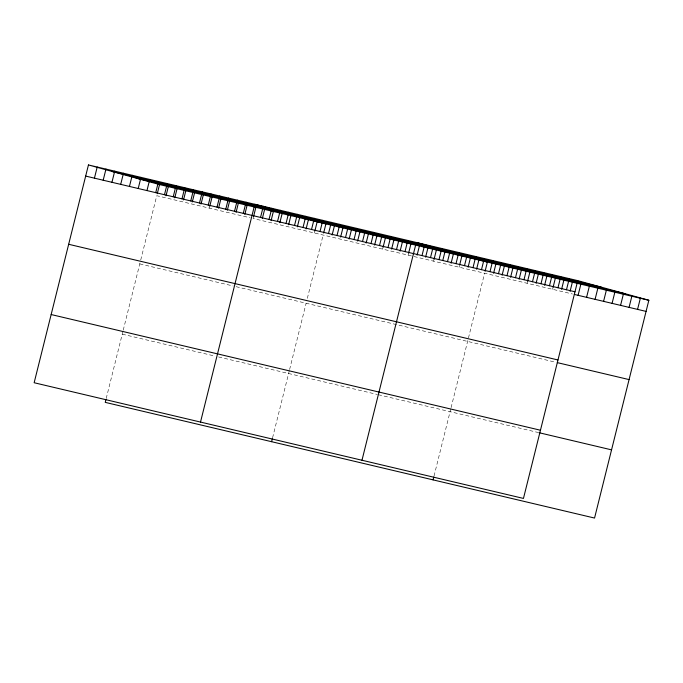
<?xml version="1.0" encoding="UTF-8"?>
<svg xmlns="http://www.w3.org/2000/svg" width="683" height="683" viewBox="0 0 683 683"><rect width="100%" height="100%" fill="white"/><g stroke="black" fill="none" stroke-linecap="round" stroke-linejoin="round"><path stroke-width="0.51" stroke-dasharray="3.42 2.56" d="M106.215 398.471L122.991 331.161M123.247 330.154L140.493 260.983M140.732 260.01L156.766 195.714L250.166 217.792M209.305 208.136L209.809 206.104M253.589 216.46L253.086 218.483L572.422 293.989M314.376 232.971L314.88 230.948M272.577 437.803L289.361 370.493M289.609 369.486L306.129 303.243M307.341 298.369L323.127 235.046M382.617 249.107L383.129 247.084M408.118 255.143L408.622 253.111M433.611 261.171L434.115 259.139M459.104 267.198L459.608 265.166M434.046 475.983L450.831 408.673M451.079 407.666L484.606 273.226M527.097 283.266L527.6 281.242M552.59 289.302L553.093 287.27M139.759 263.903L233.159 285.989M236.079 286.681L555.416 362.178M122.248 334.166L214.667 356.022M218.56 356.944L377.375 394.492M378.314 394.714L537.897 432.441"/><path stroke-width="1.02" d="M88.448 164.945L34.15 382.736L523.46 498.428L577.758 280.636L88.448 164.945L159.54 184.572L648.85 300.264L594.552 518.055L105.242 402.364L105.967 399.444M94.433 178.152L97.208 167.019M103.184 180.227L105.967 169.085M111.944 182.293L114.718 171.16M120.695 184.367L123.478 173.226M129.454 186.433L132.229 175.3M138.214 188.508L140.988 177.367M146.965 190.574L149.748 179.441M155.724 192.649L158.499 181.507M157.269 193.69L159.54 184.572M164.475 194.715L167.258 183.582M166.029 195.756L168.3 186.647M173.234 196.789L176.009 185.648M174.78 197.822L177.059 188.713M181.994 198.855L184.769 187.723M183.539 199.897L185.81 190.788M190.745 200.93L193.52 189.789M192.299 201.963L194.57 192.854M199.504 202.996L202.279 191.863M201.05 204.038L203.321 194.92M208.255 205.071L211.038 193.929M209.809 206.104L212.08 196.994M217.015 207.137L219.789 196.004M218.56 208.178L220.84 199.06M225.774 209.211L228.549 198.07M227.319 210.244L229.59 201.135M234.525 211.278L237.3 200.145M236.079 212.319L238.35 203.201M243.285 213.352L246.059 202.211M244.83 214.385L247.101 205.276M200.512 422.068L254.819 204.277L325.911 223.904L323.631 233.023M253.589 216.46L255.86 207.342M260.539 217.433L263.314 206.292M262.34 218.526L264.611 209.416M269.034 219.439L271.817 208.298M271.1 220.6L273.371 211.482M277.537 221.446L280.312 210.313M279.859 222.667L282.13 213.557M286.032 223.461L288.807 212.319M288.61 224.741L290.881 215.623M294.535 225.467L297.31 214.325M297.37 226.807L299.641 217.698M303.03 227.473L305.805 216.34M306.121 228.882L308.392 219.764M311.525 229.488L314.308 218.347M314.88 230.948L317.151 221.838M320.028 231.494L322.803 220.353M271.603 441.696L272.338 438.776M328.523 233.501L331.306 222.368M332.134 235.029L334.405 225.919M337.026 235.515L339.801 224.374M340.629 237.035L342.909 227.926M345.521 237.522L348.296 226.38M349.133 239.05L351.404 229.932M354.025 239.528L356.799 228.395M357.627 241.056L359.898 231.947M362.519 241.543L365.294 230.402M366.131 243.071L368.402 233.953M371.014 243.549L373.797 232.408M374.625 245.077L376.896 235.959M379.517 245.556L382.292 234.423M383.129 247.084L385.4 237.974M388.012 247.57L390.796 236.429M391.624 249.099L393.895 239.981M396.516 249.577L399.29 238.444M400.118 251.105L402.398 241.987M405.01 251.592L407.785 240.45M408.622 253.111L410.893 244.002M361.981 460.248L416.288 242.456L487.38 262.084L485.109 271.202M417.117 255.126L419.388 246.008M422.009 255.604L424.783 244.471M425.62 257.132L427.891 248.023M430.503 257.619L433.287 246.478M434.115 259.139L436.386 250.029M439.007 259.625L441.781 248.484M442.866 260.138L444.889 252.036M447.502 261.632L450.285 250.499M451.113 263.16L453.384 254.05M456.005 263.647L458.78 252.505M459.864 264.159L461.887 256.057M464.5 265.653L467.274 254.511M468.111 267.181L470.382 258.063M473.003 267.659L475.778 256.526M476.606 269.187L478.877 260.078M481.498 269.674L484.273 258.533M433.073 479.876L433.807 476.956M489.993 271.68L492.776 260.539M493.604 273.209L495.875 264.09M498.496 273.687L501.271 262.554M502.107 275.215L504.378 266.105M506.991 275.701L509.774 264.56M510.602 277.23L512.873 268.112M515.494 277.708L518.269 266.566M519.097 279.236L521.377 270.118M523.989 279.723L526.764 268.581M527.6 281.242L529.871 272.133M532.492 281.729L535.267 270.588M536.095 283.257L538.366 274.139M540.987 283.735L543.762 272.602M544.599 285.263L546.87 276.154M549.482 285.75L552.265 274.609M553.093 287.27L555.364 278.16M557.985 287.756L560.76 276.615M561.597 289.285L563.868 280.167M566.48 289.763L569.263 278.63M570.092 291.291L572.363 282.181M578.083 295.329L580.866 284.188M586.586 297.336L589.361 286.194M595.081 299.342L597.856 288.209M603.584 301.357L606.359 290.215M612.079 303.363L614.854 292.222M620.574 305.369L623.357 294.236M629.077 307.384L631.852 296.243M637.572 309.39L640.355 298.249M111.91 171.424L601.219 287.116M136.079 178.092L625.389 293.784M85.674 176.086L574.984 291.778M574.309 294.433L646.075 311.397M68.667 244.283L557.977 359.967M557.302 362.63L629.069 379.594M51.157 314.539L540.458 430.23M538.844 432.663L611.55 449.858M577.758 280.636L648.85 300.264"/></g></svg>
